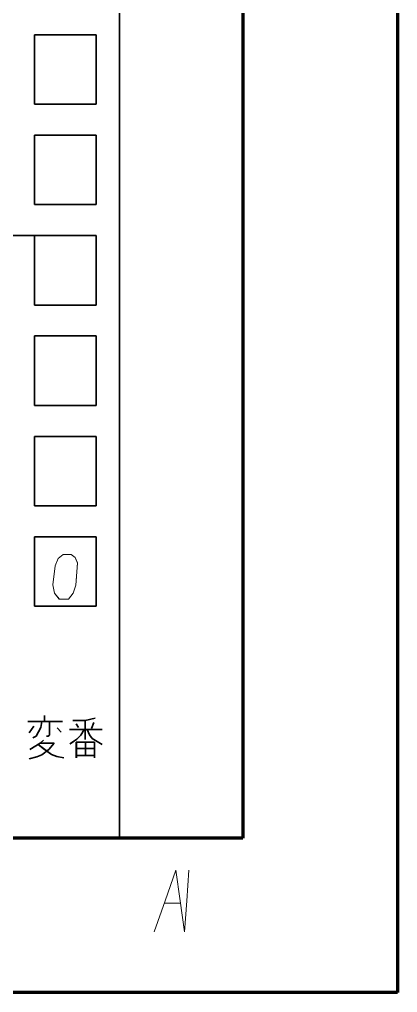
# Model space of a CAD drawing. Header units: millimetres. Extents: x 1333 to 104182, y -62616 to -5704.
# Drawn here: x 45230.5 to 45279.5, y -62590.8 to -62464.9 of the extents above; entities that cross this region are included whole.
import ezdxf

# ---------------------------------------------------------------- set-up
doc = ezdxf.new("R2010")
doc.units = ezdxf.units.MM
doc.header["$LTSCALE"] = 0.5
doc.layers.add('08', color=1, linetype='Continuous')
doc.layers.add('11', color=3, linetype='Continuous')

# ---------------------------------------------------------------- blocks, each defined once
blk = doc.blocks.new('999')
at = {"color": 7, "lineweight": 70}
for p, q in [((75924.98, -10161.12), (75924.98, -11943.12)), ((75894.98, -10191.12), (75894.98, -11913.12)), ((75894.98, -11913.12), (73476.98, -11913.12)), ((75924.98, -11943.12), (73401.98, -11943.12))]:
    blk.add_line(p, q, dxfattribs=at)
at = {"color": 7, "lineweight": 35}
for p, q in [((75894.98, -11451.12), (75894.98, -11913.12)), ((75870.98, -11913.12), (75870.98, -11664.12)), ((75759.98, -11796.12), (75854.48, -11796.12)), ((75894.98, -11913.12), (75114.98, -11913.12))]:
    blk.add_line(p, q, dxfattribs=at)
at = {"color": 7, "lineweight": 35, "ltscale": 0.1}
for p, q in [((75866.48, -11757.12), (75854.48, -11757.12)), ((75854.48, -11770.62), (75866.48, -11770.62)), ((75866.48, -11776.62), (75854.48, -11776.62)), ((75854.48, -11790.12), (75866.48, -11790.12)), ((75866.48, -11796.12), (75854.48, -11796.12)), ((75854.48, -11809.62), (75866.48, -11809.62)), ((75866.48, -11815.62), (75854.48, -11815.62)), ((75854.48, -11829.12), (75866.48, -11829.12)), ((75866.48, -11835.12), (75854.48, -11835.12)), ((75854.48, -11848.62), (75866.48, -11848.62)), ((75866.48, -11854.62), (75854.48, -11854.62)), ((75854.48, -11868.12), (75866.48, -11868.12))]:
    blk.add_line(p, q, dxfattribs=at)
at = {"color": 7, "lineweight": 35, "ltscale": 0.1125}
for p, q in [((75854.48, -11757.12), (75854.48, -11770.62)), ((75866.48, -11770.62), (75866.48, -11757.12)), ((75854.48, -11776.62), (75854.48, -11790.12)), ((75866.48, -11790.12), (75866.48, -11776.62)), ((75854.48, -11796.12), (75854.48, -11809.62)), ((75866.48, -11809.62), (75866.48, -11796.12)), ((75854.48, -11815.62), (75854.48, -11829.12)), ((75866.48, -11829.12), (75866.48, -11815.62)), ((75854.48, -11835.12), (75854.48, -11848.62)), ((75866.48, -11848.62), (75866.48, -11835.12)), ((75854.48, -11854.62), (75854.48, -11868.12)), ((75866.48, -11868.12), (75866.48, -11854.62))]:
    blk.add_line(p, q, dxfattribs=at)
at = {"color": 7, "lineweight": 35, "ltscale": 0.009991}
blk.add_line((75856.47, -11889.3), (75856.47, -11890.5), dxfattribs=at)
at = {"color": 7, "lineweight": 35, "ltscale": 0.05614}
blk.add_line((75853.2, -11890.5), (75859.93, -11890.5), dxfattribs=at)
at = {"color": 7, "lineweight": 35, "ltscale": 0.009805}
blk.add_line((75855.91, -11890.5), (75855.73, -11891.67), dxfattribs=at)
at = {"color": 7, "lineweight": 35, "ltscale": 0.021887}
blk.add_line((75857.4, -11890.5), (75857.4, -11893.13), dxfattribs=at)
at = {"color": 7, "lineweight": 35, "ltscale": 0.020081}
blk.add_line((75861.96, -11890.29), (75864.37, -11890.31), dxfattribs=at)
at = {"color": 7, "lineweight": 35, "ltscale": 0.007102}
blk.add_line((75862.61, -11890.93), (75863.03, -11891.67), dxfattribs=at)
at = {"color": 7, "lineweight": 35, "ltscale": 0.016395}
blk.add_line((75864.37, -11890.31), (75866.28, -11889.87), dxfattribs=at)
at = {"color": 7, "lineweight": 35, "ltscale": 0.030411}
blk.add_line((75864.37, -11890.31), (75864.37, -11893.96), dxfattribs=at)
at = {"color": 7, "lineweight": 35, "ltscale": 0.010417}
blk.add_line((75866, -11890.66), (75865.55, -11891.83), dxfattribs=at)
at = {"color": 7, "lineweight": 35, "ltscale": 0.012746}
blk.add_line((75854.36, -11891.42), (75853.48, -11892.67), dxfattribs=at)
at = {"color": 7, "lineweight": 35, "ltscale": 0.015649}
blk.add_line((75855.73, -11891.67), (75854.82, -11893.31), dxfattribs=at)
at = {"color": 7, "lineweight": 35, "ltscale": 0.002697}
blk.add_line((75857.4, -11893.13), (75857.17, -11893.36), dxfattribs=at)
at = {"color": 7, "lineweight": 35, "ltscale": 0.009348}
blk.add_line((75858.93, -11891.72), (75859.71, -11892.53), dxfattribs=at)
at = {"color": 7, "lineweight": 35, "ltscale": 0.052466}
blk.add_line((75861.32, -11892.07), (75867.62, -11892.07), dxfattribs=at)
at = {"color": 7, "lineweight": 35, "ltscale": 0.009038}
blk.add_line((75863.52, -11893.17), (75862.73, -11893.91), dxfattribs=at)
at = {"color": 7, "lineweight": 35, "ltscale": 0.010382}
blk.add_line((75864.12, -11892.07), (75863.52, -11893.17), dxfattribs=at)
at = {"color": 7, "lineweight": 35, "ltscale": 0.009279}
blk.add_line((75864.74, -11892.07), (75865.18, -11893.1), dxfattribs=at)
at = {"color": 7, "lineweight": 35, "ltscale": 0.007104}
blk.add_line((75865.18, -11893.1), (75865.7, -11893.76), dxfattribs=at)
at = {"color": 7, "lineweight": 35, "ltscale": 0.019419}
blk.add_line((75855.59, -11894.7), (75853.6, -11895.92), dxfattribs=at)
at = {"color": 7, "lineweight": 35, "ltscale": 0.006037}
blk.add_line((75854.82, -11893.31), (75854.18, -11893.66), dxfattribs=at)
at = {"color": 7, "lineweight": 35, "ltscale": 0.010855}
blk.add_line((75855.19, -11894.94), (75856.22, -11895.74), dxfattribs=at)
at = {"color": 7, "lineweight": 35, "ltscale": 0.007176}
blk.add_line((75856.24, -11894.14), (75855.59, -11894.7), dxfattribs=at)
at = {"color": 7, "lineweight": 35, "ltscale": 0.022864}
blk.add_line((75855.59, -11894.7), (75858.33, -11894.7), dxfattribs=at)
at = {"color": 7, "lineweight": 35, "ltscale": 0.002783}
blk.add_line((75857.17, -11893.36), (75856.84, -11893.36), dxfattribs=at)
at = {"color": 7, "lineweight": 35, "ltscale": 0.013402}
blk.add_line((75858.33, -11894.7), (75857.26, -11895.9), dxfattribs=at)
at = {"color": 7, "lineweight": 35, "ltscale": 0.013585}
blk.add_line((75862.73, -11893.91), (75861.4, -11894.84), dxfattribs=at)
at = {"color": 7, "lineweight": 35, "ltscale": 0.029175}
for p, q in [((75862.63, -11894.52), (75866.13, -11894.52)), ((75862.63, -11895.76), (75866.13, -11895.76)), ((75862.63, -11897.1), (75866.13, -11897.1))]:
    blk.add_line(p, q, dxfattribs=at)
at = {"color": 7, "lineweight": 35, "ltscale": 0.025122}
blk.add_line((75862.63, -11897.54), (75862.63, -11894.52), dxfattribs=at)
at = {"color": 7, "lineweight": 35, "ltscale": 0.021451}
blk.add_line((75864.4, -11897.1), (75864.4, -11894.52), dxfattribs=at)
at = {"color": 7, "lineweight": 35, "ltscale": 0.018758}
blk.add_line((75865.7, -11893.76), (75867.62, -11894.95), dxfattribs=at)
at = {"color": 7, "lineweight": 35, "ltscale": 0.024976}
blk.add_line((75866.13, -11894.52), (75866.13, -11897.52), dxfattribs=at)
at = {"color": 7, "lineweight": 35, "ltscale": 0.014416}
blk.add_line((75857.26, -11895.9), (75855.91, -11896.97), dxfattribs=at)
at = {"color": 7, "lineweight": 35, "ltscale": 0.01658}
blk.add_line((75856.22, -11895.74), (75857.82, -11896.92), dxfattribs=at)
at = {"color": 7, "lineweight": 35, "ltscale": 0.009177}
blk.add_line((75857.82, -11896.92), (75858.86, -11897.29), dxfattribs=at)
at = {"color": 7, "lineweight": 35, "ltscale": 0.012839}
blk.add_line((75854.97, -11897.34), (75853.48, -11897.71), dxfattribs=at)
at = {"color": 7, "lineweight": 35, "ltscale": 0.008354}
blk.add_line((75855.91, -11896.97), (75854.97, -11897.34), dxfattribs=at)
at = {"color": 7, "lineweight": 35, "ltscale": 0.011217}
blk.add_line((75858.86, -11897.29), (75860.18, -11897.56), dxfattribs=at)
at = {"color": 7, "lineweight": 35, "ltscale": 0.175}
blk.add_line((75849.98, -11913.12), (75870.98, -11913.12), dxfattribs=at)
at = {"color": 7, "lineweight": 13}
blk.add_lwpolyline([(75861.09, -11866.73), (75862.02, -11865.54), (75862.54, -11864.03), (75862.85, -11859.71), (75862.43, -11858.63), (75861.6, -11858.09), (75860.05, -11858.09), (75859.12, -11858.84), (75858.5, -11860.25), (75858.08, -11863.92), (75858.39, -11865.54), (75859.33, -11866.73)], close=True, dxfattribs=at)
for points in [[(75877.74, -11931.34), (75879.84, -11925.34), (75881.95, -11919.34), (75882.79, -11925.34), (75883.64, -11931.34)], [(75884.48, -11919.34), (75884.06, -11925.34), (75883.64, -11931.34)], [(75879.7, -11925.79), (75882.79, -11925.79)]]:
    blk.add_lwpolyline(points, dxfattribs=at)

msp = doc.modelspace()

# ---------------------------------------------------------------- linework, layer by layer
at = {"color": 7, "lineweight": 70}
for p, q in [((45279.462, -61402.825), (45279.462, -62590.825)), ((45259.462, -61422.825), (45259.462, -62570.825)), ((45259.462, -62570.825), (43647.462, -62570.825)), ((45279.462, -62590.825), (43597.462, -62590.825))]:
    msp.add_line(p, q, dxfattribs=at)
at = {"color": 7, "lineweight": 35}
for p, q in [((45259.462, -62262.825), (45259.462, -62570.825)), ((45243.462, -62570.825), (45243.462, -62404.825)), ((45169.462, -62492.825), (45232.462, -62492.825)), ((45259.462, -62570.825), (44739.462, -62570.825))]:
    msp.add_line(p, q, dxfattribs=at)
at = {"color": 7, "lineweight": 35, "ltscale": 0.1}
for p, q in [((45240.462, -62466.825), (45232.462, -62466.825)), ((45232.462, -62475.825), (45240.462, -62475.825)), ((45240.462, -62479.825), (45232.462, -62479.825)), ((45232.462, -62488.825), (45240.462, -62488.825)), ((45240.462, -62492.825), (45232.462, -62492.825)), ((45232.462, -62501.825), (45240.462, -62501.825)), ((45240.462, -62505.825), (45232.462, -62505.825)), ((45232.462, -62514.825), (45240.462, -62514.825)), ((45240.462, -62518.825), (45232.462, -62518.825)), ((45232.462, -62527.825), (45240.462, -62527.825)), ((45240.462, -62531.825), (45232.462, -62531.825)), ((45232.462, -62540.825), (45240.462, -62540.825))]:
    msp.add_line(p, q, dxfattribs=at)
at = {"color": 7, "lineweight": 35, "ltscale": 0.1125}
for p, q in [((45232.462, -62466.825), (45232.462, -62475.825)), ((45240.462, -62475.825), (45240.462, -62466.825)), ((45232.462, -62479.825), (45232.462, -62488.825)), ((45240.462, -62488.825), (45240.462, -62479.825)), ((45232.462, -62492.825), (45232.462, -62501.825)), ((45240.462, -62501.825), (45240.462, -62492.825)), ((45232.462, -62505.825), (45232.462, -62514.825)), ((45240.462, -62514.825), (45240.462, -62505.825)), ((45232.462, -62518.825), (45232.462, -62527.825)), ((45240.462, -62527.825), (45240.462, -62518.825)), ((45232.462, -62531.825), (45232.462, -62540.825)), ((45240.462, -62540.825), (45240.462, -62531.825))]:
    msp.add_line(p, q, dxfattribs=at)
at = {"color": 7, "lineweight": 35, "ltscale": 0.05614}
msp.add_line((45231.609, -62555.748), (45236.1, -62555.748), dxfattribs=at)
at = {"color": 7, "lineweight": 35, "ltscale": 0.009805}
msp.add_line((45233.415, -62555.748), (45233.297, -62556.523), dxfattribs=at)
at = {"color": 7, "lineweight": 35, "ltscale": 0.009991}
msp.add_line((45233.79, -62554.948), (45233.79, -62555.748), dxfattribs=at)
at = {"color": 7, "lineweight": 35, "ltscale": 0.021887}
msp.add_line((45234.412, -62555.748), (45234.412, -62557.499), dxfattribs=at)
at = {"color": 7, "lineweight": 35, "ltscale": 0.020081}
msp.add_line((45237.449, -62555.607), (45239.055, -62555.618), dxfattribs=at)
at = {"color": 7, "lineweight": 35, "ltscale": 0.007102}
msp.add_line((45237.882, -62556.03), (45238.164, -62556.523), dxfattribs=at)
at = {"color": 7, "lineweight": 35, "ltscale": 0.016395}
msp.add_line((45239.055, -62555.618), (45240.334, -62555.325), dxfattribs=at)
at = {"color": 7, "lineweight": 35, "ltscale": 0.030411}
msp.add_line((45239.055, -62555.618), (45239.055, -62558.051), dxfattribs=at)
at = {"color": 7, "lineweight": 35, "ltscale": 0.010417}
msp.add_line((45240.146, -62555.853), (45239.841, -62556.629), dxfattribs=at)
at = {"color": 7, "lineweight": 35, "ltscale": 0.012746}
msp.add_line((45232.382, -62556.359), (45231.796, -62557.193), dxfattribs=at)
at = {"color": 7, "lineweight": 35, "ltscale": 0.015649}
msp.add_line((45233.297, -62556.523), (45232.687, -62557.616), dxfattribs=at)
at = {"color": 7, "lineweight": 35, "ltscale": 0.009348}
msp.add_line((45235.431, -62556.558), (45235.948, -62557.099), dxfattribs=at)
at = {"color": 7, "lineweight": 35, "ltscale": 0.052466}
msp.add_line((45237.027, -62556.794), (45241.224, -62556.794), dxfattribs=at)
at = {"color": 7, "lineweight": 35, "ltscale": 0.010382}
msp.add_line((45238.891, -62556.794), (45238.493, -62557.522), dxfattribs=at)
at = {"color": 7, "lineweight": 35, "ltscale": 0.009279}
msp.add_line((45239.301, -62556.794), (45239.595, -62557.475), dxfattribs=at)
at = {"color": 7, "lineweight": 35, "ltscale": 0.019419}
msp.add_line((45233.204, -62558.545), (45231.878, -62559.356), dxfattribs=at)
at = {"color": 7, "lineweight": 35, "ltscale": 0.006037}
msp.add_line((45232.687, -62557.616), (45232.265, -62557.851), dxfattribs=at)
at = {"color": 7, "lineweight": 35, "ltscale": 0.007176}
msp.add_line((45233.637, -62558.169), (45233.204, -62558.545), dxfattribs=at)
at = {"color": 7, "lineweight": 35, "ltscale": 0.022864}
msp.add_line((45233.204, -62558.545), (45235.033, -62558.545), dxfattribs=at)
at = {"color": 7, "lineweight": 35, "ltscale": 0.002783}
msp.add_line((45234.259, -62557.651), (45234.037, -62557.651), dxfattribs=at)
at = {"color": 7, "lineweight": 35, "ltscale": 0.002697}
msp.add_line((45234.412, -62557.499), (45234.259, -62557.651), dxfattribs=at)
at = {"color": 7, "lineweight": 35, "ltscale": 0.013402}
msp.add_line((45235.033, -62558.545), (45234.318, -62559.344), dxfattribs=at)
at = {"color": 7, "lineweight": 35, "ltscale": 0.013585}
msp.add_line((45237.964, -62558.016), (45237.074, -62558.639), dxfattribs=at)
at = {"color": 7, "lineweight": 35, "ltscale": 0.029175}
for p, q in [((45237.894, -62558.427), (45240.228, -62558.427)), ((45237.894, -62559.25), (45240.228, -62559.25)), ((45237.894, -62560.143), (45240.228, -62560.143))]:
    msp.add_line(p, q, dxfattribs=at)
at = {"color": 7, "lineweight": 35, "ltscale": 0.025122}
msp.add_line((45237.894, -62560.437), (45237.894, -62558.427), dxfattribs=at)
at = {"color": 7, "lineweight": 35, "ltscale": 0.009038}
msp.add_line((45238.493, -62557.522), (45237.964, -62558.016), dxfattribs=at)
at = {"color": 7, "lineweight": 35, "ltscale": 0.021451}
msp.add_line((45239.079, -62560.143), (45239.079, -62558.427), dxfattribs=at)
at = {"color": 7, "lineweight": 35, "ltscale": 0.007104}
msp.add_line((45239.595, -62557.475), (45239.947, -62557.922), dxfattribs=at)
at = {"color": 7, "lineweight": 35, "ltscale": 0.018758}
msp.add_line((45239.947, -62557.922), (45241.224, -62558.709), dxfattribs=at)
at = {"color": 7, "lineweight": 35, "ltscale": 0.024976}
msp.add_line((45240.228, -62558.427), (45240.228, -62560.425), dxfattribs=at)
at = {"color": 7, "lineweight": 35, "ltscale": 0.010855}
msp.add_line((45232.939, -62558.706), (45233.626, -62559.238), dxfattribs=at)
at = {"color": 7, "lineweight": 35, "ltscale": 0.014416}
msp.add_line((45234.318, -62559.344), (45233.415, -62560.061), dxfattribs=at)
at = {"color": 7, "lineweight": 35, "ltscale": 0.01658}
msp.add_line((45233.626, -62559.238), (45234.693, -62560.025), dxfattribs=at)
at = {"color": 7, "lineweight": 35, "ltscale": 0.012839}
msp.add_line((45232.794, -62560.308), (45231.796, -62560.554), dxfattribs=at)
at = {"color": 7, "lineweight": 35, "ltscale": 0.008354}
msp.add_line((45233.415, -62560.061), (45232.794, -62560.308), dxfattribs=at)
at = {"color": 7, "lineweight": 35, "ltscale": 0.009177}
msp.add_line((45234.693, -62560.025), (45235.384, -62560.272), dxfattribs=at)
at = {"color": 7, "lineweight": 35, "ltscale": 0.011217}
msp.add_line((45235.384, -62560.272), (45236.264, -62560.449), dxfattribs=at)
at = {"color": 7, "lineweight": 35, "ltscale": 0.175}
msp.add_line((45229.462, -62570.825), (45243.462, -62570.825), dxfattribs=at)
at = {"color": 3}
msp.add_lwpolyline([(43597.462, -61402.825), (45279.462, -61402.825), (45279.462, -62590.825), (43597.462, -62590.825)], close=True, dxfattribs=at)
at = {"color": 7, "lineweight": 13}
msp.add_lwpolyline([(45236.868, -62539.897), (45237.489, -62539.105), (45237.834, -62538.097), (45238.041, -62535.217), (45237.765, -62534.497), (45237.213, -62534.137), (45236.177, -62534.137), (45235.556, -62534.641), (45235.141, -62535.577), (45234.865, -62538.025), (45235.072, -62539.105), (45235.694, -62539.897)], close=True, dxfattribs=at)
for points in [[(45247.969, -62582.969), (45249.373, -62578.969), (45250.777, -62574.969), (45251.339, -62578.969), (45251.9, -62582.969)], [(45252.462, -62574.969), (45252.181, -62578.969), (45251.9, -62582.969)], [(45249.28, -62579.269), (45251.339, -62579.269)]]:
    msp.add_lwpolyline(points, dxfattribs=at)
at = {"layer": '11'}
msp.add_lwpolyline([(43597.462, -61402.825), (45279.462, -61402.825), (45279.462, -62590.825), (43597.462, -62590.825)], close=True, dxfattribs=at)

# ---------------------------------------------------------------- block references
at = {"layer": '08', "color": 55, "xscale": 0.6666666666860692, "yscale": 0.6666666666642413, "zscale": 0.6666666666666666}
msp.add_blockref('999', (-5337.19, -54628.745), dxfattribs=at)

doc.saveas('drawing.dxf')
